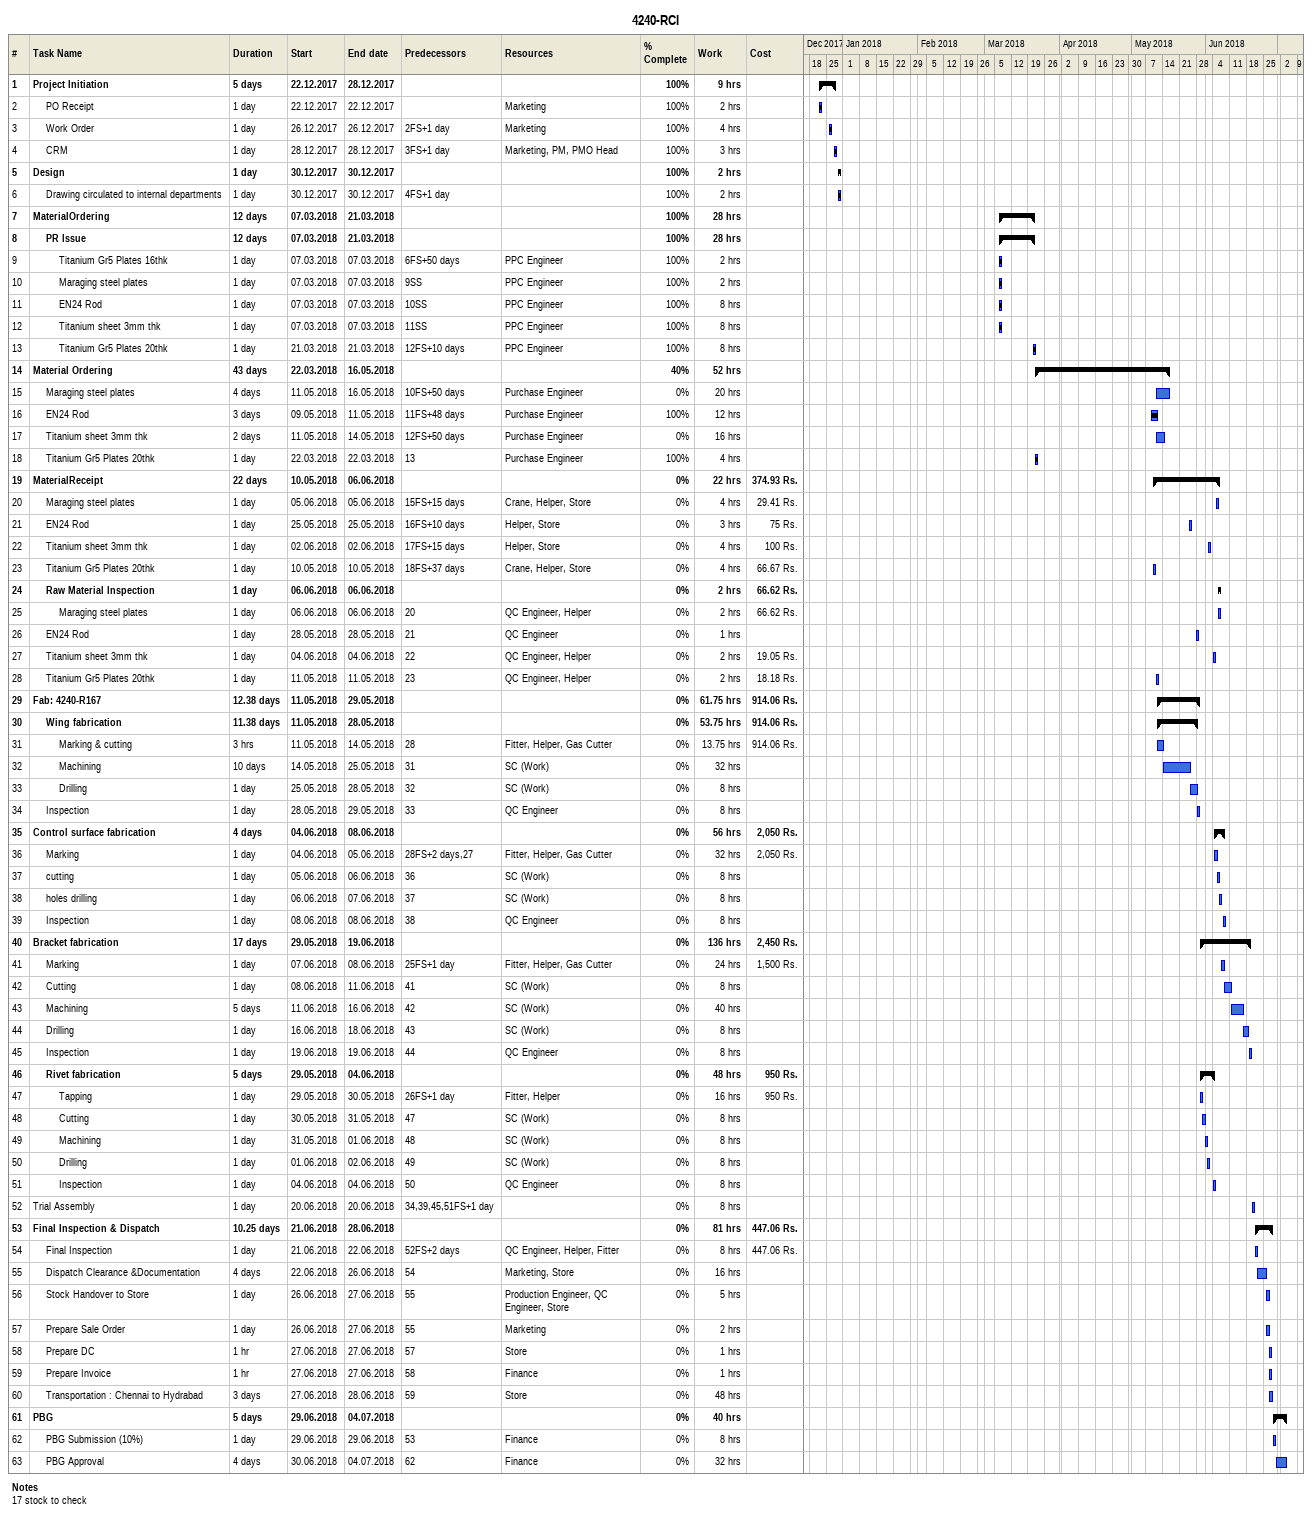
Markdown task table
4240-RCI

| ID | Level | Task | Duration | Start | Finish | Predecessors | Resources | % complete | Work (h) | Cost (Rs.) |
|---|---|---|---|---|---|---|---|---|---|---|
| 1 | 1 | **Project Initiation** | 5d | 2017-12-22 | 2017-12-28 |  |  | 100 | 9 |  |
| 2 | 2 | PO Receipt | 1d | 2017-12-22 | 2017-12-22 |  | Marketing | 100 | 2 |  |
| 3 | 2 | Work Order | 1d | 2017-12-26 | 2017-12-26 | 2FS+1d | Marketing | 100 | 4 |  |
| 4 | 2 | CRM | 1d | 2017-12-28 | 2017-12-28 | 3FS+1d | Marketing, PM, PMO Head | 100 | 3 |  |
| 5 | 1 | **Design** | 1d | 2017-12-30 | 2017-12-30 |  |  | 100 | 2 |  |
| 6 | 2 | Drawing circulated to internal departments | 1d | 2017-12-30 | 2017-12-30 | 4FS+1d |  | 100 | 2 |  |
| 7 | 1 | **MaterialOrdering** | 12d | 2018-03-07 | 2018-03-21 |  |  | 100 | 28 |  |
| 8 | 2 | **PR Issue** | 12d | 2018-03-07 | 2018-03-21 |  |  | 100 | 28 |  |
| 9 | 3 | Titanium Gr5 Plates 16thk | 1d | 2018-03-07 | 2018-03-07 | 6FS+50d | PPC Engineer | 100 | 2 |  |
| 10 | 3 | Maraging steel plates | 1d | 2018-03-07 | 2018-03-07 | 9SS | PPC Engineer | 100 | 2 |  |
| 11 | 3 | EN24 Rod | 1d | 2018-03-07 | 2018-03-07 | 10SS | PPC Engineer | 100 | 8 |  |
| 12 | 3 | Titanium sheet 3mm thk | 1d | 2018-03-07 | 2018-03-07 | 11SS | PPC Engineer | 100 | 8 |  |
| 13 | 3 | Titanium Gr5 Plates 20thk | 1d | 2018-03-21 | 2018-03-21 | 12FS+10d | PPC Engineer | 100 | 8 |  |
| 14 | 1 | **Material Ordering** | 43d | 2018-03-22 | 2018-05-16 |  |  | 40 | 52 |  |
| 15 | 2 | Maraging steel plates | 4d | 2018-05-11 | 2018-05-16 | 10FS+50d | Purchase Engineer | 0 | 20 |  |
| 16 | 2 | EN24 Rod | 3d | 2018-05-09 | 2018-05-11 | 11FS+48d | Purchase Engineer | 100 | 12 |  |
| 17 | 2 | Titanium sheet 3mm thk | 2d | 2018-05-11 | 2018-05-14 | 12FS+50d | Purchase Engineer | 0 | 16 |  |
| 18 | 2 | Titanium Gr5 Plates 20thk | 1d | 2018-03-22 | 2018-03-22 | 13 | Purchase Engineer | 100 | 4 |  |
| 19 | 1 | **MaterialReceipt** | 22d | 2018-05-10 | 2018-06-06 |  |  | 0 | 22 | 374.93 |
| 20 | 2 | Maraging steel plates | 1d | 2018-06-05 | 2018-06-05 | 15FS+15d | Crane, Helper, Store | 0 | 4 | 29.41 |
| 21 | 2 | EN24 Rod | 1d | 2018-05-25 | 2018-05-25 | 16FS+10d | Helper, Store | 0 | 3 | 75 |
| 22 | 2 | Titanium sheet 3mm thk | 1d | 2018-06-02 | 2018-06-02 | 17FS+15d | Helper, Store | 0 | 4 | 100 |
| 23 | 2 | Titanium Gr5 Plates 20thk | 1d | 2018-05-10 | 2018-05-10 | 18FS+37d | Crane, Helper, Store | 0 | 4 | 66.67 |
| 24 | 2 | **Raw Material Inspection** | 1d | 2018-06-06 | 2018-06-06 |  |  | 0 | 2 | 66.62 |
| 25 | 3 | Maraging steel plates | 1d | 2018-06-06 | 2018-06-06 | 20 | QC Engineer, Helper | 0 | 2 | 66.62 |
| 26 | 2 | EN24 Rod | 1d | 2018-05-28 | 2018-05-28 | 21 | QC Engineer | 0 | 1 |  |
| 27 | 2 | Titanium sheet 3mm thk | 1d | 2018-06-04 | 2018-06-04 | 22 | QC Engineer, Helper | 0 | 2 | 19.05 |
| 28 | 2 | Titanium Gr5 Plates 20thk | 1d | 2018-05-11 | 2018-05-11 | 23 | QC Engineer, Helper | 0 | 2 | 18.18 |
| 29 | 1 | **Fab: 4240-R167** | 12.38d | 2018-05-11 | 2018-05-29 |  |  | 0 | 61.75 | 914.06 |
| 30 | 2 | **Wing fabrication** | 11.38d | 2018-05-11 | 2018-05-28 |  |  | 0 | 53.75 | 914.06 |
| 31 | 3 | Marking & cutting | 3h | 2018-05-11 | 2018-05-14 | 28 | Fitter, Helper, Gas Cutter | 0 | 13.75 | 914.06 |
| 32 | 3 | Machining | 10d | 2018-05-14 | 2018-05-25 | 31 | SC (Work) | 0 | 32 |  |
| 33 | 3 | Drilling | 1d | 2018-05-25 | 2018-05-28 | 32 | SC (Work) | 0 | 8 |  |
| 34 | 2 | Inspection | 1d | 2018-05-28 | 2018-05-29 | 33 | QC Engineer | 0 | 8 |  |
| 35 | 1 | **Control surface fabrication** | 4d | 2018-06-04 | 2018-06-08 |  |  | 0 | 56 | 2050 |
| 36 | 2 | Marking | 1d | 2018-06-04 | 2018-06-05 | 28FS+2d, 27 | Fitter, Helper, Gas Cutter | 0 | 32 | 2050 |
| 37 | 2 | cutting | 1d | 2018-06-05 | 2018-06-06 | 36 | SC (Work) | 0 | 8 |  |
| 38 | 2 | holes drilling | 1d | 2018-06-06 | 2018-06-07 | 37 | SC (Work) | 0 | 8 |  |
| 39 | 2 | Inspection | 1d | 2018-06-08 | 2018-06-08 | 38 | QC Engineer | 0 | 8 |  |
| 40 | 1 | **Bracket fabrication** | 17d | 2018-05-29 | 2018-06-19 |  |  | 0 | 136 | 2450 |
| 41 | 2 | Marking | 1d | 2018-06-07 | 2018-06-08 | 25FS+1d | Fitter, Helper, Gas Cutter | 0 | 24 | 1500 |
| 42 | 2 | Cutting | 1d | 2018-06-08 | 2018-06-11 | 41 | SC (Work) | 0 | 8 |  |
| 43 | 2 | Machining | 5d | 2018-06-11 | 2018-06-16 | 42 | SC (Work) | 0 | 40 |  |
| 44 | 2 | Drilling | 1d | 2018-06-16 | 2018-06-18 | 43 | SC (Work) | 0 | 8 |  |
| 45 | 2 | Inspection | 1d | 2018-06-19 | 2018-06-19 | 44 | QC Engineer | 0 | 8 |  |
| 46 | 2 | **Rivet fabrication** | 5d | 2018-05-29 | 2018-06-04 |  |  | 0 | 48 | 950 |
| 47 | 3 | Tapping | 1d | 2018-05-29 | 2018-05-30 | 26FS+1d | Fitter, Helper | 0 | 16 | 950 |
| 48 | 3 | Cutting | 1d | 2018-05-30 | 2018-05-31 | 47 | SC (Work) | 0 | 8 |  |
| 49 | 3 | Machining | 1d | 2018-05-31 | 2018-06-01 | 48 | SC (Work) | 0 | 8 |  |
| 50 | 3 | Drilling | 1d | 2018-06-01 | 2018-06-02 | 49 | SC (Work) | 0 | 8 |  |
| 51 | 3 | Inspection | 1d | 2018-06-04 | 2018-06-04 | 50 | QC Engineer | 0 | 8 |  |
| 52 | 1 | Trial Assembly | 1d | 2018-06-20 | 2018-06-20 | 34, 39, 45, 51FS+1d |  | 0 | 8 |  |
| 53 | 1 | **Final Inspection & Dispatch** | 10.25d | 2018-06-21 | 2018-06-28 |  |  | 0 | 81 | 447.06 |
| 54 | 2 | Final Inspection | 1d | 2018-06-21 | 2018-06-22 | 52FS+2d | QC Engineer, Helper, Fitter | 0 | 8 | 447.06 |
| 55 | 2 | Dispatch Clearance &Documentation | 4d | 2018-06-22 | 2018-06-26 | 54 | Marketing, Store | 0 | 16 |  |
| 56 | 2 | Stock Handover to Store | 1d | 2018-06-26 | 2018-06-27 | 55 | Production Engineer, QC Engineer, Store | 0 | 5 |  |
| 57 | 2 | Prepare Sale Order | 1d | 2018-06-26 | 2018-06-27 | 55 | Marketing | 0 | 2 |  |
| 58 | 2 | Prepare DC | 1h | 2018-06-27 | 2018-06-27 | 57 | Store | 0 | 1 |  |
| 59 | 2 | Prepare Invoice | 1h | 2018-06-27 | 2018-06-27 | 58 | Finance | 0 | 1 |  |
| 60 | 2 | Transportation : Chennai to Hydrabad | 3d | 2018-06-27 | 2018-06-28 | 59 | Store | 0 | 48 |  |
| 61 | 1 | **PBG** | 5d | 2018-06-29 | 2018-07-04 |  |  | 0 | 40 |  |
| 62 | 2 | PBG Submission (10%) | 1d | 2018-06-29 | 2018-06-29 | 53 | Finance | 0 | 8 |  |
| 63 | 2 | PBG Approval | 4d | 2018-06-30 | 2018-07-04 | 62 | Finance | 0 | 32 |  |

Notes
- 17: stock to check
